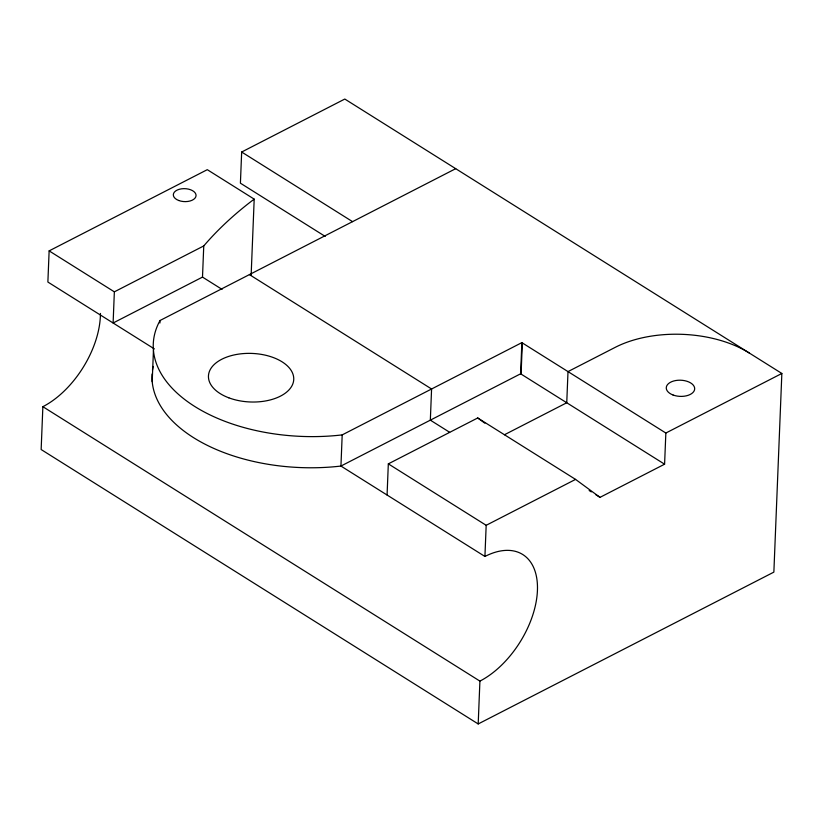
<?xml version="1.0" encoding="UTF-8"?>
<svg xmlns="http://www.w3.org/2000/svg" width="823" height="823" viewBox="0 0 823 823"><rect width="100%" height="100%" fill="white"/><g stroke="black" fill="none" stroke-linecap="round" stroke-linejoin="round"><path stroke-width="1.23" d="M100.437 313.44A75.87 44.257 -57.9 0 1 42.868 406.685L41.15 449.533L478.194 723.952L773.867 572.119L781.85 373.467L344.806 99.048L241.664 152.018L240.409 183.179L325.208 236.417M251.149 275.036L254.194 199.125L207.283 169.672L49.133 250.881L47.878 282.042L154.415 348.942M49.133 250.881L114.356 291.836L113.111 322.997L202.499 277.094L222.066 289.387M152.193 381.646L153.448 350.485M159.919 323.007L160.022 320.507L455.695 168.684M202.499 277.094L203.754 245.933A528.345 300.776 2.3 0 1 249.719 202.54L254.194 199.125M781.85 373.467L665.848 433.032L521.864 342.635L342.193 434.894L340.938 466.055L484.922 556.461A75.87 44.257 -57.9 0 1 537.429 590.533A75.87 44.257 -57.9 0 1 479.912 681.105L478.194 723.952M387.077 495.024L388.322 463.863L477.721 417.961L575.565 479.398L600.018 497.349L664.593 464.193L665.848 433.032M484.922 556.461L486.177 525.3L388.322 463.863M664.593 464.193L520.62 373.796L521.864 342.635M521.082 374.095L522.338 342.934M114.356 291.836L203.754 245.933M520.62 373.796L340.938 466.055A151.864 86.456 2.3 0 1 152.08 374.002M504.448 434.75L566.749 402.756L568.004 371.595L615.244 347.337A94.83 53.989 2.3 0 1 749.239 352.985M486.177 525.3L575.565 479.398M241.664 152.018L352.553 221.644M249.41 274.604L431.581 388.991L430.336 420.152L449.646 432.281M589.155 490.529L591.326 491.897M595.677 494.623L600.018 497.349M42.868 406.685L479.912 681.105M477.721 417.961L484.85 423.197M152.461 370.196A151.864 86.456 2.3 0 1 153.14 366.43M342.193 434.894A151.864 86.456 2.3 0 1 194.897 406.562A151.864 86.456 2.3 0 1 160.022 320.507M673.039 394.999A14.228 8.096 2.3 0 0 694.684 388.898A14.228 8.096 2.3 0 0 673.687 380.998A14.228 8.096 2.3 0 0 673.039 394.999M178.745 200.503A11.378 6.481 2.3 0 0 196.059 195.617A11.378 6.481 2.3 0 0 179.27 189.29A11.378 6.481 2.3 0 0 178.745 200.503M228.815 397.818A42.673 24.289 2.3 0 0 293.739 379.496A42.673 24.289 2.3 0 0 230.759 355.783A42.673 24.289 2.3 0 0 228.815 397.818"/></g></svg>
